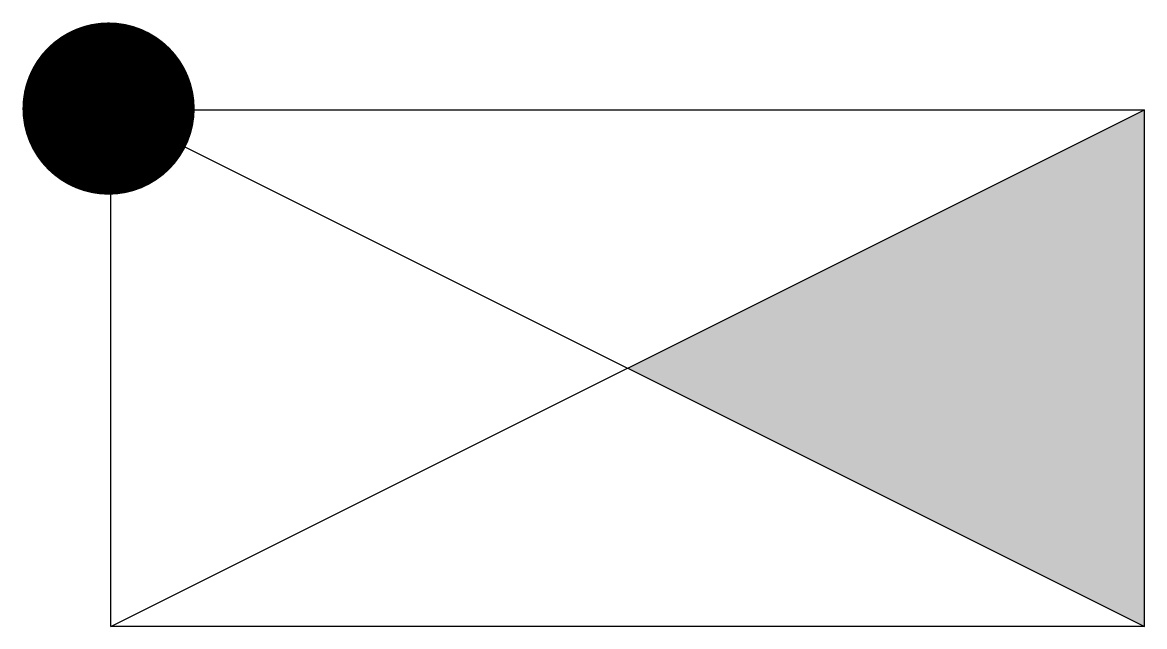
# Model space of a CAD drawing. Header units: millimetres. Extents: x -176 to 150, y -75 to 100.
import ezdxf

# ---------------------------------------------------------------- set-up
doc = ezdxf.new("R2010")
doc.units = ezdxf.units.MM

msp = doc.modelspace()

# ---------------------------------------------------------------- hatches: boundary and pattern name
at = {"linetype": 'ByBlock', "lineweight": -2}
h = msp.add_hatch(color=0, dxfattribs=at)
h.dxf.hatch_style = 1
h.paths.add_polyline_path([(150, 75), (0, 0), (150, -75)])

# ---------------------------------------------------------------- linework, layer by layer
at = {"color": 0, "linetype": 'ByBlock', "lineweight": -2}
for p, q in [((-150, -75), (-150, 75)), ((-150, 75), (150, 75)), ((-150, 75), (150, -75)), ((-150, -75), (150, 75)), ((150, -75), (150, 75)), ((150, -75), (-150, -75))]:
    msp.add_line(p, q, dxfattribs=at)
at = {"color": 0, "linetype": 'ByBlock', "lineweight": -2, "const_width": 25}
msp.add_lwpolyline([(-163.18, 75.34, 1), (-138.18, 75.34, 1)], format="xyb", close=True, dxfattribs=at)

doc.saveas('drawing.dxf')
